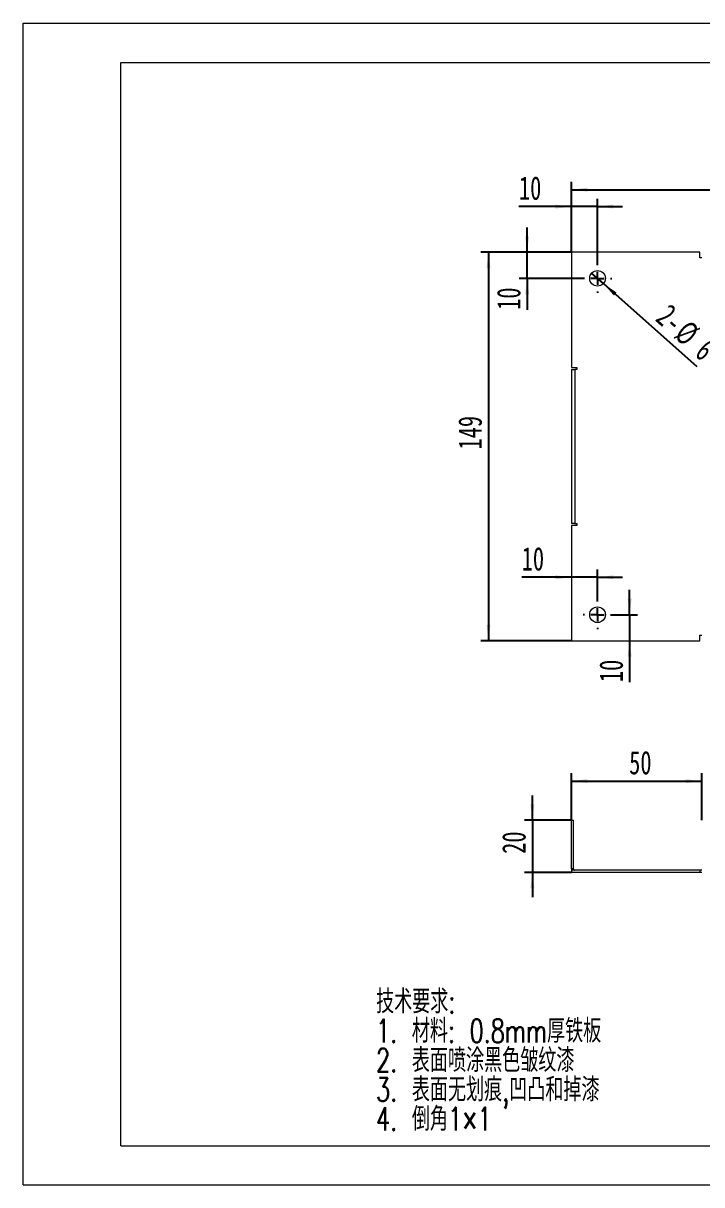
# Model space of a CAD drawing. Header units: millimetres. Extents: x 0 to 420, y 0 to 297.
# Drawn here: x 0.1 to 173.6, y 0.2 to 297.2 of the extents above; entities that cross this region are included whole.
import ezdxf

# ---------------------------------------------------------------- set-up
doc = ezdxf.new("R2010")
doc.units = ezdxf.units.MM
doc.layers.add('10', color=7, linetype='Continuous')
doc.layers.add('A-TITLEBLOCK', color=7, linetype='Continuous', lineweight=15)
doc.styles.add('SLDTEXTSTYLE0', font='TXT', dxfattribs={"width": 0.7, "bigfont": 'bigfont'})
doc.styles.add('SLDTEXTSTYLE1', font='TXT', dxfattribs={"width": 0.7})
doc.dimstyles.new('SLDDIMSTYLE0', dxfattribs={"dimtxt": 6, "dimasz": 4.08, "dimexe": 0, "dimexo": 0.0625, "dimgap": 1.5, "dimtad": 2, "dimlfac": 1.5, "dimrnd": 1e-09, "dimzin": 12, "dimdsep": 46, "dimtxsty": 'SLDTEXTSTYLE1', "dimsah": 1, "dimcen": 0.09, "dimadec": 0, "dimazin": 3, "dimtfac": 1, "dimtmove": 0, "dimatfit": 0, "dimfxl": 0, "dimfrac": 2, "dimtolj": 1, "dimtzin": 12, "dimarcsym": 0})
doc.dimstyles.new('SLDDIMSTYLE1', dxfattribs={"dimtxt": 6, "dimasz": 4.08, "dimexe": 0, "dimexo": 0.0625, "dimgap": 1.5, "dimtad": 2, "dimlfac": 1.5, "dimrnd": 1e-09, "dimzin": 12, "dimdsep": 46, "dimtxsty": 'SLDTEXTSTYLE1', "dimsah": 1, "dimcen": 0.09, "dimadec": 0, "dimazin": 3, "dimtfac": 1, "dimtofl": 0, "dimtmove": 0, "dimatfit": 3, "dimfxl": 0, "dimfrac": 2, "dimtolj": 1, "dimtzin": 12, "dimarcsym": 0})
doc.dimstyles.new('SLDDIMSTYLE2', dxfattribs={"dimtxt": 6, "dimasz": 4.08, "dimexe": 0, "dimexo": 0.0625, "dimgap": 1.5, "dimtad": 2, "dimlfac": 1.5, "dimrnd": 1e-09, "dimzin": 12, "dimdsep": 46, "dimtxsty": 'SLDTEXTSTYLE1', "dimblk1": 'NONE', "dimsah": 1, "dimcen": 0, "dimadec": 0, "dimazin": 3, "dimtfac": 1, "dimtmove": 0, "dimatfit": 3, "dimldrblk": 'NONE', "dimfxl": 0, "dimfrac": 2, "dimtolj": 1, "dimtzin": 12, "dimarcsym": 0})

# ---------------------------------------------------------------- blocks, each defined once
blk = doc.blocks.new('SW_NOTE_0')
at = {"layer": 'A-TITLEBLOCK', "color": 0, "char_height": 6, "attachment_point": 1, "style": 'SLDTEXTSTYLE0'}
for s, insert in [('\\M+18B5A术\\M+19776\\M+18B81:', (0, 7.734406438631789)), ('1. \\M+18DDE\\M+197BF: 0.8mm\\M+18CFA铁\\M+194C2', (0, 0.2344066062698533)), ('2. \\M+1955C\\M+196CA喷涂\\M+1FC4B\\M+19046皱纹\\M+18EBD', (0, -7.265593226092084)), ('3. \\M+1955C\\M+196CA\\M+19DD9划\\M+18DAD,\\M+1899A\\M+193CA\\M+19861\\M+19D7B\\M+18EBD', (0, -14.76559305845402)), ('4. \\M+1937C\\M+18A701\\M+1817E1', (0, -22.26559289081596))]:
    blk.add_mtext(s, dxfattribs=dict(at, insert=insert))
blk = doc.blocks.new('_D')
at = {"layer": '10'}
for p, q in [((140.2991471999804, 250.3377062101402), (126.8776744061648, 250.3377062101402)), ((140.2991471999804, 238.6522330896008), (140.2991471999804, 252.3377062101402)), ((146.9658138666471, 250.3377062101402), (140.2991471999804, 250.3377062101402)), ((146.9658138666471, 235.6522330896008), (146.9658138666471, 252.3377062101402)), ((146.9658138666471, 250.3377062101402), (153.3158138666471, 250.3377062101402))]:
    blk.add_line(p, q, dxfattribs=at)
for points in [[(140.2991471999804, 250.3377062101402), (136.2191471999804, 250.8457062101402), (136.2191471999804, 249.8297062101402)], [(146.9658138666471, 250.3377062101402), (151.0458138666471, 249.8297062101402), (151.0458138666471, 250.8457062101402)]]:
    blk.add_solid(points, dxfattribs=at)
at = {"layer": '10', "insert": (126.8776744061648, 258.0721127651873), "char_height": 6, "attachment_point": 1, "style": 'SLDTEXTSTYLE1'}
blk.add_mtext('10', dxfattribs=at)
blk = doc.blocks.new('_D_1')
at = {"layer": '10'}
for p, q in [((128.965813866647, 238.6522330896008), (128.965813866647, 245.0022330896008)), ((140.2991471999804, 238.6522330896008), (126.965813866647, 238.6522330896008)), ((128.965813866647, 231.9855664229341), (128.965813866647, 238.6522330896008)), ((143.2991471999804, 231.9855664229341), (126.965813866647, 231.9855664229341)), ((128.965813866647, 231.9855664229341), (128.965813866647, 223.926210307347))]:
    blk.add_line(p, q, dxfattribs=at)
for points in [[(128.965813866647, 238.6522330896008), (129.473813866647, 242.7322330896008), (128.457813866647, 242.7322330896008)], [(128.965813866647, 231.9855664229341), (128.457813866647, 227.9055664229341), (129.473813866647, 227.9055664229341)]]:
    blk.add_solid(points, dxfattribs=at)
at = {"layer": '10', "insert": (121.2314073115999, 223.926210307347), "char_height": 6, "attachment_point": 1, "rotation": 90, "style": 'SLDTEXTSTYLE1'}
blk.add_mtext('10', dxfattribs=at)
blk = doc.blocks.new('_D_2')
at = {"layer": '10'}
for p, q in [((146.9658138666471, 149.6522330896008), (146.9658138666471, 157.5458490343918)), ((140.2991471999804, 155.5458490343918), (127.5819075301615, 155.5458490343918)), ((146.9658138666471, 155.5458490343918), (140.2991471999804, 155.5458490343918)), ((146.9658138666471, 155.5458490343918), (153.3158138666471, 155.5458490343918))]:
    blk.add_line(p, q, dxfattribs=at)
for points in [[(140.2991471999804, 155.5458490343918), (136.2191471999804, 156.0538490343918), (136.2191471999804, 155.0378490343917)], [(146.9658138666471, 155.5458490343918), (151.0458138666471, 155.0378490343917), (151.0458138666471, 156.0538490343918)]]:
    blk.add_solid(points, dxfattribs=at)
at = {"layer": '10', "insert": (127.5819075301615, 163.2802555894389), "char_height": 6, "attachment_point": 1, "style": 'SLDTEXTSTYLE1'}
blk.add_mtext('10', dxfattribs=at)
blk = doc.blocks.new('_D_3')
at = {"layer": '10'}
for p, q in [((155.1861970603553, 145.9855664229341), (155.1861970603553, 152.3355664229341)), ((150.6324805333138, 145.9855664229341), (157.1861970603553, 145.9855664229341)), ((155.1861970603553, 145.9855664229341), (155.1861970603553, 139.3188997562674)), ((155.1861970603553, 139.3188997562674), (155.1861970603553, 128.7515386424921))]:
    blk.add_line(p, q, dxfattribs=at)
for points in [[(155.1861970603553, 145.9855664229341), (155.6941970603554, 150.0655664229341), (154.6781970603553, 150.0655664229341)], [(155.1861970603553, 139.3188997562674), (154.6781970603553, 135.2388997562674), (155.6941970603554, 135.2388997562674)]]:
    blk.add_solid(points, dxfattribs=at)
at = {"layer": '10', "insert": (147.4517905053083, 128.7515386424921), "char_height": 6, "attachment_point": 1, "rotation": 90.00000000000041, "style": 'SLDTEXTSTYLE1'}
blk.add_mtext('10', dxfattribs=at)
blk = doc.blocks.new('_D_4')
at = {"layer": '10'}
for p, q in [((140.2991471999804, 238.6522330896008), (117.0872865547885, 238.6522330896008)), ((119.0872865547885, 238.6522330896008), (119.0872865547885, 139.3188997562674)), ((140.2991471999804, 139.3188997562674), (117.0872865547885, 139.3188997562674))]:
    blk.add_line(p, q, dxfattribs=at)
for points in [[(119.0872865547885, 238.6522330896008), (118.5792865547885, 234.5722330896008), (119.5952865547885, 234.5722330896008)], [(119.0872865547885, 139.3188997562674), (119.5952865547885, 143.3988997562674), (118.5792865547885, 143.3988997562674)]]:
    blk.add_solid(points, dxfattribs=at)
at = {"layer": '10', "insert": (111.3528799997414, 188.2272771708954), "char_height": 6, "attachment_point": 1, "rotation": 90.00000000000041, "style": 'SLDTEXTSTYLE1'}
blk.add_mtext('149', dxfattribs=at)
blk = doc.blocks.new('_D_5')
at = {"layer": '10'}
for p, q in [((140.2991471999804, 238.6522330896008), (140.2991471999804, 256.6522330896008)), ((272.9658138666471, 238.6522330896008), (272.9658138666471, 256.6522330896008)), ((140.2991471999804, 254.6522330896008), (272.9658138666471, 254.6522330896008))]:
    blk.add_line(p, q, dxfattribs=at)
for points in [[(140.2991471999804, 254.6522330896008), (144.3791471999805, 254.1442330896008), (144.3791471999805, 255.1602330896008)], [(272.9658138666471, 254.6522330896008), (268.8858138666471, 255.1602330896008), (268.8858138666471, 254.1442330896008)]]:
    blk.add_solid(points, dxfattribs=at)
at = {"layer": '10', "insert": (199.3575810484819, 262.3866396446479), "char_height": 6, "attachment_point": 1, "style": 'SLDTEXTSTYLE1'}
blk.add_mtext('199', dxfattribs=at)
blk = doc.blocks.new('_D_6')
at = {"layer": '10'}
for q in [(145.4683528115843, 233.3113154144744), (172.4102629774536, 209.4588017802716)]:
    blk.add_line((148.4632749217099, 230.6598174313937), q, dxfattribs=at)
blk.add_solid([(148.4632749217099, 230.6598174313937), (151.1813552301866, 227.5749343806654), (151.8548357178892, 228.3356445966373)], dxfattribs=at)
at = {"layer": '10', "char_height": 6, "attachment_point": 1, "rotation": 318.48053160887, "style": 'SLDTEXTSTYLE1'}
for s, insert in [('2-', (165.5060228177719, 225.8158473918736)), ('%%c', (170.264554739672, 221.6363604125974)), ('6', (175.5293412886372, 216.9418908307261))]:
    blk.add_mtext(s, dxfattribs=dict(at, insert=insert))
blk = doc.blocks.new('_NONE')
blk = doc.blocks.new('SW_CENTERMARKSYMBOL_0')
at = {"layer": '10', "color": 0}
for p, q in [((0, 3.333333333333327), (0, 3.666666666666651)), ((-3.333333333333355, 0), (-3.666666666666679, 0)), ((0, 0), (-1.666666666666677, 0)), ((0, 0), (0, 1.66666666666665)), ((0, 0), (0, -1.666666666666677)), ((0, 0), (1.66666666666665, 0)), ((3.333333333333327, 0), (3.666666666666651, 0)), ((0, -3.333333333333355), (0, -3.666666666666679))]:
    blk.add_line(p, q, dxfattribs=at)
blk = doc.blocks.new('SW_CENTERMARKSYMBOL_1')
at = {"layer": '10', "color": 0}
for p, q in [((0, 3.333333333333355), (0, 3.666666666666679)), ((-3.333333333333355, 0), (-3.666666666666679, 0)), ((0, 0), (-1.666666666666677, 0)), ((0, 0), (0, 1.666666666666677)), ((0, 0), (0, -1.66666666666665)), ((0, 0), (1.66666666666665, 0)), ((3.333333333333327, 0), (3.666666666666651, 0)), ((0, -3.333333333333327), (0, -3.666666666666651))]:
    blk.add_line(p, q, dxfattribs=at)
blk = doc.blocks.new('_D_16')
at = {"layer": '10'}
for p, q in [((130.2991471999804, 93.42558441213983), (130.2991471999804, 99.77558441213982)), ((140.2991471999804, 93.42558441213983), (128.2991471999804, 93.42558441213983)), ((130.2991471999804, 93.42558441213983), (130.2991471999804, 80.0922510788064)), ((140.2991471999804, 80.0922510788064), (128.2991471999804, 80.0922510788064)), ((130.2991471999804, 80.0922510788064), (130.2991471999804, 73.7422510788064))]:
    blk.add_line(p, q, dxfattribs=at)
for points in [[(130.2991471999804, 93.42558441213983), (130.8071471999804, 97.50558441213983), (129.7911471999804, 97.50558441213983)], [(130.2991471999804, 80.0922510788064), (129.7911471999804, 76.0122510788064), (130.8071471999804, 76.0122510788064)]]:
    blk.add_solid(points, dxfattribs=at)
at = {"layer": '10', "insert": (122.5647406449333, 84.83464936674112), "char_height": 6, "attachment_point": 1, "rotation": 90.00000000000041, "style": 'SLDTEXTSTYLE1'}
blk.add_mtext('20', dxfattribs=at)
blk = doc.blocks.new('_D_17')
at = {"layer": '10'}
for p, q in [((140.2991471999804, 93.42558441213983), (140.2991471999804, 105.4255844121401)), ((173.6324805333138, 93.42558441213971), (173.6324805333138, 105.4255844121401)), ((140.2991471999804, 103.4255844121401), (173.6324805333138, 103.4255844121401))]:
    blk.add_line(p, q, dxfattribs=at)
for points in [[(140.2991471999804, 103.4255844121401), (144.3791471999804, 102.9175844121401), (144.3791471999804, 103.9335844121401)], [(173.6324805333138, 103.4255844121401), (169.5524805333137, 103.9335844121401), (169.5524805333137, 102.9175844121401)]]:
    blk.add_solid(points, dxfattribs=at)
at = {"layer": '10', "insert": (155.0649077900922, 111.1599909671872), "char_height": 6, "attachment_point": 1, "style": 'SLDTEXTSTYLE1'}
blk.add_mtext('50', dxfattribs=at)

msp = doc.modelspace()

# ---------------------------------------------------------------- linework, layer by layer
at = {"color": 7, "linetype": 'Continuous', "lineweight": 15}
for p, q in [((140.2991468820889, 238.6522344009029), (140.2991468820889, 209.1855668779162)), ((173.0991482847849, 238.6522344009029), (140.2991468820889, 238.6522344009029)), ((173.0991482847849, 237.2522355373648), (173.0991482847849, 238.6522344009029)), ((173.6324807121277, 237.2522355373648), (173.0991482847849, 237.2522355373648)), ((140.2991468820889, 209.1855668779162), (141.699145745627, 209.1855668779162)), ((140.2991468820889, 208.6522332088101), (140.2991468820889, 169.3188996370581)), ((140.2991468820889, 208.6522332088101), (141.1658133182843, 208.6522332088101)), ((141.1658133182843, 208.6522332088101), (141.1658133182843, 169.3188996370581)), ((141.699145745627, 208.6522332088101), (141.1658133182843, 208.6522332088101)), ((141.699145745627, 209.1855668779162), (141.699145745627, 208.6522332088101)), ((141.1658133182843, 169.3188996370581), (140.2991468820889, 169.3188996370581)), ((141.1658133182843, 169.3188996370581), (141.699145745627, 169.3188996370581)), ((141.699145745627, 169.3188996370581), (141.699145745627, 168.785565967952)), ((140.2991468820889, 168.785565967952), (140.2991468820889, 139.3188984449652)), ((141.699145745627, 168.785565967952), (140.2991468820889, 168.785565967952)), ((173.0991482847849, 140.7188973085034), (173.6324807121277, 140.7188973085034)), ((173.0991482847849, 139.3188984449652), (173.0991482847849, 140.7188973085034)), ((140.2991468820889, 139.3188984449652), (173.0991482847849, 139.3188984449652)), ((140.2991468820889, 80.95891774783257), (140.2991468820889, 93.42558411411666)), ((140.2991468820889, 93.42558411411666), (140.8324793094317, 93.42558411411666)), ((140.8324793094317, 80.95891774783257), (140.8324793094317, 93.42558411411666)), ((140.8324793094317, 80.95891774783257), (140.2991468820889, 80.95891774783257)), ((140.2991468820889, 80.62558439866676), (140.2991468820889, 80.09225107880656)), ((173.0991482847849, 80.62558439866676), (140.2991468820889, 80.62558439866676)), ((173.0991482847849, 80.62558439866676), (173.0991482847849, 80.09225107880656)), ((173.6324807121277, 80.62558439866676), (173.0991482847849, 80.62558439866676)), ((173.0991482847849, 80.09225107880656), (140.2991468820889, 80.09225107880656)), ((173.6324807121277, 80.09225107880656), (173.0991482847849, 80.09225107880656))]:
    msp.add_line(p, q, dxfattribs=at)
for centre in [(146.9658138666471, 231.9855664229341), (146.9658138666471, 145.9855664229341)]:
    msp.add_circle(centre, 2, dxfattribs=at)
for radius, end in [(0.8666666666666524, 202.6198649480321), (0.3333333333333428, 270.0000000000008)]:
    msp.add_arc((141.1658138666471, 80.95891774547323), radius, 180, end, dxfattribs=at)
at = {"layer": 'A-TITLEBLOCK', "linetype": 'Continuous'}
for p, q in [((0.07884356535330095, 0.214780156639463), (0.07884356535324544, 297.2147801566395)), ((0.07884356535324544, 297.2147801566395), (420.0788435653533, 297.2147801566395)), ((25.06340977196131, 10.17527037605631), (25.06340977196131, 287.1752703760564)), ((25.06340977196131, 287.1752703760564), (410.0634097719614, 287.1752703760564)), ((25.06340977196131, 10.17527037605631), (410.0634097719615, 10.17527037605631)), ((0.07884356535330095, 0.214780156639463), (420.0788435653533, 0.2147801566394373))]:
    msp.add_line(p, q, dxfattribs=at)

# ---------------------------------------------------------------- block references
at = {"layer": '10'}
for name, p in [('SW_CENTERMARKSYMBOL_0', (146.9658138666471, 231.9855664229341)), ('SW_CENTERMARKSYMBOL_1', (146.9658138666471, 145.9855664229341))]:
    msp.add_blockref(name, p, dxfattribs=at)
at = {"layer": 'A-TITLEBLOCK'}
msp.add_blockref('SW_NOTE_0', (90.33279574845488, 42.3157394264766), dxfattribs=at)

# ---------------------------------------------------------------- dimensions: what is measured, and where the dimension line sits
at = {"layer": '10'}
for base, p1, p2, dimstyle, picture, middle in [((272.9658138666471, 254.6522330896008), (140.2991471999804, 238.6522330896008), (272.9658138666471, 238.6522330896008), 'SLDDIMSTYLE1', '_D_5', (203.2992478490107, 254.6522330896008)), ((140.2991471999804, 250.3377062101402), (146.9658138666471, 235.6522330896008), (140.2991471999804, 238.6522330896008), 'SLDDIMSTYLE0', '_D', (129.5110078451722, 250.3377062101402)), ((140.2991471999804, 155.5458490343918), (146.9658138666471, 149.6522330896008), (140.2991471999804, 168.7855664229341), 'SLDDIMSTYLE0', '_D_2', (130.2152409691689, 155.5458490343918)), ((173.6324805333138, 103.4255844121401), (140.2991471999804, 93.42558441213983), (173.6324805333138, 93.42558441213971), 'SLDDIMSTYLE1', '_D_17', (157.6982412290996, 103.4255844121401))]:
    dim = msp.add_linear_dim(base=base, p1=p1, p2=p2, dimstyle=dimstyle, dxfattribs=at)
    dim.commit()
    dim.dimension.update_dxf_attribs({"geometry": picture, "text_midpoint": middle, "dimtype": 160})
for base, p1, p2, dimstyle, picture, middle in [((128.965813866647, 238.6522330896008), (143.2991471999804, 231.9855664229341), (140.2991471999804, 238.6522330896008), 'SLDDIMSTYLE0', '_D_1', (128.965813866647, 226.5595437463545)), ((119.0872865547885, 139.3188997562674), (140.2991471999804, 238.6522330896008), (140.2991471999804, 139.3188997562674), 'SLDDIMSTYLE1', '_D_4', (119.0872865547885, 192.1731107086231)), ((155.1861970603553, 139.3188997562674), (150.6324805333138, 145.9855664229341), (140.2991471999804, 139.3188997562674), 'SLDDIMSTYLE0', '_D_3', (155.1861970603553, 131.3848720814996)), ((130.2991471999804, 80.0922510788064), (140.2991471999804, 93.42558441213983), (140.2991471999804, 80.0922510788064), 'SLDDIMSTYLE0', '_D_16', (130.2991471999804, 87.46798280574858))]:
    dim = msp.add_linear_dim(base=base, p1=p1, p2=p2, angle=90.0000000000002, dimstyle=dimstyle, dxfattribs=at)
    dim.commit()
    dim.dimension.update_dxf_attribs({"geometry": picture, "text_midpoint": middle, "dimtype": 160})
dim = msp.add_diameter_dim_2p(p1=(145.4683528115843, 233.3113154144745), p2=(148.4632749217099, 230.6598174313937), text='2-<>', dimstyle='SLDDIMSTYLE2', dxfattribs=at)
dim.commit()
dim.dimension.update_dxf_attribs({"geometry": '_D_6', "text_midpoint": (166.6969230627396, 214.5170187113575), "dimtype": 163})

doc.saveas('drawing.dxf')
